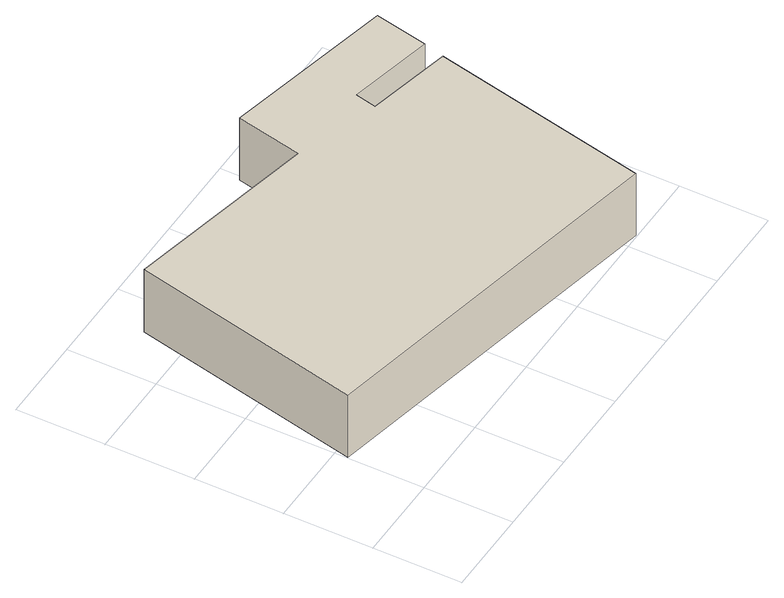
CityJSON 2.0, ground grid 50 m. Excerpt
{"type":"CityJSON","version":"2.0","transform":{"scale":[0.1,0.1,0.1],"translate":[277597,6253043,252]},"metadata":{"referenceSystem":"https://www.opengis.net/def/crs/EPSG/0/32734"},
"CityObjects":{
"building1":{"type":"Building","attributes":{"address":"116 Victoria Road Woodstock 7915 Cape Town","building":"house","building:levels":1,"building_height":4.1,"roof_height":16.26,"ground_height":12.16,"plus_code":"4FRW3CCW+8JV"},"geometry":[{"type":"Solid","lod":"1","boundaries":[[[[0,1,2,3]],[[1,4,5,2]],[[4,6,7,5]],[[6,8,9,7]],[[8,10,11,9]],[[10,12,13,11]],[[12,14,15,13]],[[14,16,17,15]],[[16,18,19,17]],[[18,0,3,19]],[[3,2,5,7,9,11,13,15,17,19]],[[18,16,14,12,10,8,6,4,1,0]]]]}]},
"terrain1":{"type":"TINRelief","geometry":[{"type":"CompositeSurface","lod":"1","boundaries":[[[20,21,22]],[[21,23,22]],[[21,24,23]],[[24,25,23]],[[25,24,26]],[[27,25,26]],[[28,27,26]],[[28,29,27]],[[30,29,28]],[[29,30,31]],[[31,30,32]],[[32,33,31]],[[33,32,34]],[[34,35,33]],[[34,36,35]],[[36,37,35]],[[37,36,38]],[[38,39,37]],[[40,39,38]],[[40,41,39]],[[42,41,40]],[[41,42,43]],[[43,42,44]],[[45,43,44]],[[46,45,44]],[[46,47,45]],[[48,47,46]],[[47,48,49]],[[48,50,49]],[[50,51,49]],[[50,52,51]],[[52,53,51]],[[53,52,54]],[[54,55,53]],[[55,54,56]],[[55,56,57]],[[58,55,57]],[[59,58,57]],[[59,60,58]],[[60,59,61]],[[61,62,60]],[[63,62,61]],[[62,63,64]],[[64,63,65]],[[65,66,64]],[[64,66,67]],[[66,68,67]],[[68,69,67]],[[69,68,70]],[[69,70,71]],[[71,70,72]],[[72,73,71]],[[73,72,74]]]}]}
},
"vertices":[
[299,1740,5],[8,429,5],[8,429,415],[299,1740,415],[2087,7,5],[2087,7,415],[2353,1241,5],[2353,1241,415],[1876,1348,5],[1876,1348,415],[1903,1468,5],[1903,1468,415],[2386,1360,5],[2386,1360,415],[2449,1663,5],[2449,1663,415],[1477,1879,5],[1477,1879,415],[1396,1504,5],[1396,1504,415],
[505,1696,5],[539,1689,5],[526,1702,5],[551,1697,5],[574,1681,5],[600,1687,5],[608,1674,5],[624,1682,5],[642,1666,5],[648,1677,5],[676,1659,5],[697,1667,5],[711,1652,5],[735,1659,5],[745,1644,5],[772,1651,5],[779,1637,5],[810,1643,5],[814,1630,5],[847,1636,5],[848,1622,5],[884,1628,5],[916,1608,5],[922,1620,5],[951,1600,5],[959,1612,5],[985,1593,5],[997,1604,5],[1019,1585,5],[1046,1594,40],[1053,1578,40],[1095,1584,40],[1122,1563,40],[1144,1574,40],[1156,1556,40],[1192,1564,40],[1191,1549,40],[1225,1541,40],[1241,1554,40],[1259,1534,40],[1290,1543,40],[1328,1519,40],[1339,1533,40],[1362,1512,40],[1388,1523,40],[1396,1504,40],[1406,1551,40],[1399,1572,40],[1417,1598,40],[1409,1621,40],[1427,1645,40],[1419,1670,40],[1437,1692,40],[1429,1719,40],[1447,1737,40]
]}
